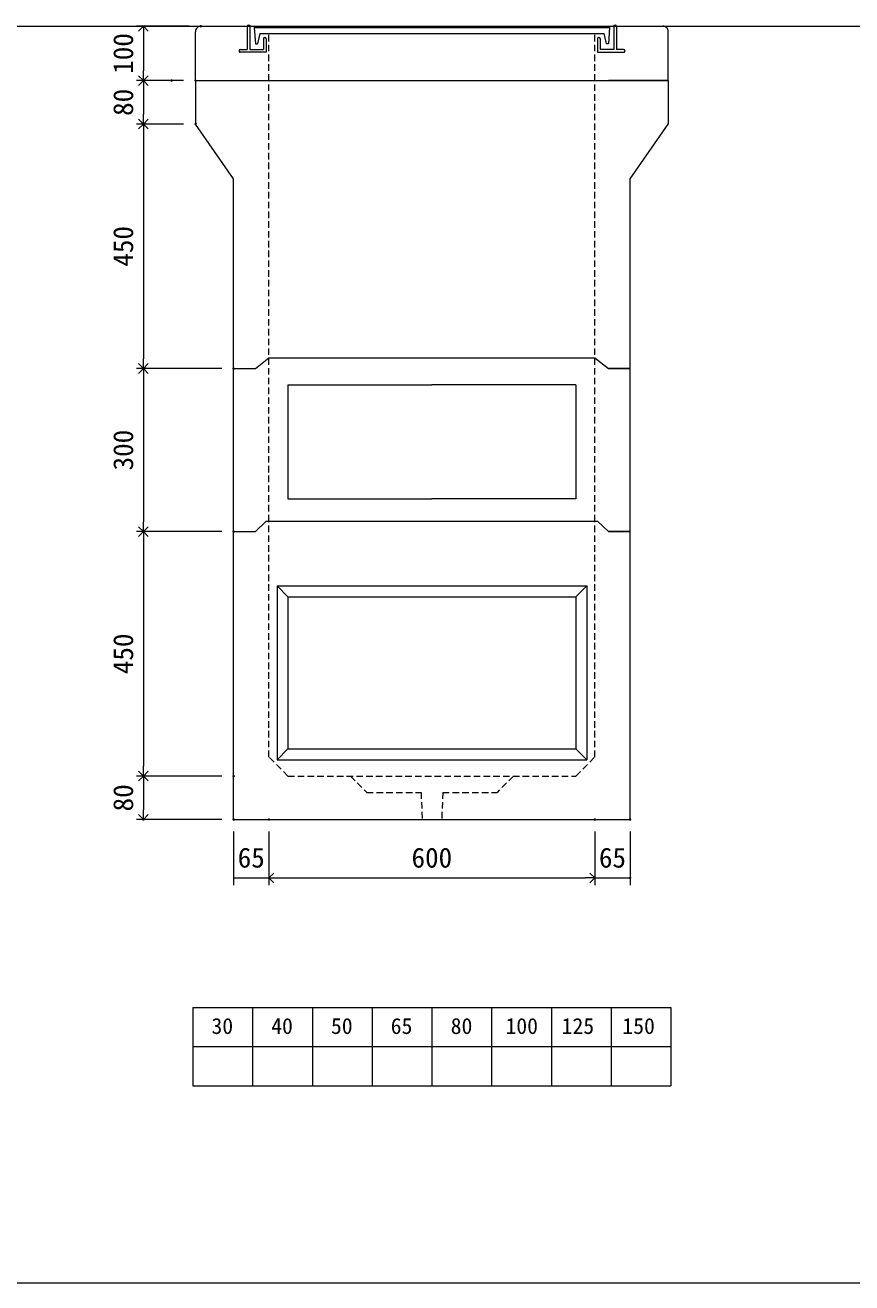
# Model space of a CAD drawing. Units: millimetres, scale not verified. Extents: x -4890 to 18490, y -2276 to 2276.
# Drawn here: x 1846 to 3368, y -1999 to 316 of the extents above; entities that cross this region are included whole.
import ezdxf
from ezdxf.enums import TextEntityAlignment as Align

# ---------------------------------------------------------------- set-up
doc = ezdxf.new("R2010")
doc.units = ezdxf.units.MM
doc.header["$LTSCALE"] = 10
doc.header["$PDMODE"] = 32
doc.header["$PDSIZE"] = 2
doc.linetypes.add('DASHED1', pattern=[1.8, 1.2, -0.6])
doc.linetypes.add('USER2', pattern=[50.8, 31.75, -6.35, 6.35, -6.35])
doc.layers.add('0-1_Defpoints', color=7, linetype='Continuous')
for name, color, linetype, lineweight in [('0-2_waku', 7, 'Continuous', 18), ('0-3_gaikei', 7, 'Continuous', 18), ('0-4_kakure', 7, 'DASHED1', 5), ('0-5_sunpou', 7, 'Continuous', 5), ('0-9_uchigawa', 6, 'Continuous', 18), ('0-B_futa', 3, 'Continuous', 18), ('0-C_GL', 4, 'Continuous', 18), ('0-E_文字１', 7, 'Continuous', 18), ('1-3_uchigawa2', 6, 'USER2', 18)]:
    doc.layers.add(name, color=color, linetype=linetype, lineweight=lineweight)
doc.styles.add('ＭＳ ゴシック', font='')
doc.styles.get('ＭＳ ゴシック').set_extended_font_data('MS Gothic')

# ---------------------------------------------------------------- blocks, each defined once
blk = doc.blocks.new('_Open90')
at = {"layer": '0-5_sunpou'}
blk.add_line((0, 0), (-1, 0), dxfattribs=at)
blk.add_lwpolyline([(-0.5, 0.5), (0, 0), (-0.5, -0.5)], dxfattribs=at)
blk = doc.blocks.new('D15')
at = {"layer": '0-1_Defpoints'}
for p in [(3617.32, 2542.03), (3511.29, 2442.03), (3563.32, 2442.03)]:
    blk.add_point(p, dxfattribs=at)
at = {"layer": '0-5_sunpou'}
for p, q in [((3595.32, 2542.03), (3498.29, 2542.03)), ((3511.29, 2524.03), (3511.29, 2460.03)), ((3541.32, 2442.03), (3498.29, 2442.03))]:
    blk.add_line(p, q, dxfattribs=at)
at = {"layer": '0-5_sunpou', "xscale": 18, "yscale": 18}
for p, rotation in [((3511.29, 2542.03), 90), ((3511.29, 2442.03), 270)]:
    blk.add_blockref('_Open90', p, dxfattribs=dict(at, rotation=rotation))
at = {"layer": '0-5_sunpou', "style": 'ＭＳ ゴシック'}
blk.add_text('100', height=36.66, rotation=90, dxfattribs=at).set_placement((3503.29, 2454.53), align=Align.BOTTOM_LEFT)
blk = doc.blocks.new('D24')
at = {"layer": '0-1_Defpoints'}
for p in [(3677.32, 1082.03), (3742.32, 1082.03), (3742.32, 974.56)]:
    blk.add_point(p, dxfattribs=at)
at = {"layer": '0-5_sunpou'}
for p, q in [((3677.32, 1060.03), (3677.32, 961.56)), ((3742.32, 1060.03), (3742.32, 961.56)), ((3677.32, 974.56), (3742.32, 974.56))]:
    blk.add_line(p, q, dxfattribs=at)
at = {"layer": '0-5_sunpou', "style": 'ＭＳ ゴシック'}
blk.add_text('65', height=36.66, dxfattribs=at).set_placement((3684.82, 982.56), align=Align.BOTTOM_LEFT)
blk = doc.blocks.new('D25')
at = {"layer": '0-1_Defpoints'}
for p in [(3742.32, 1082.03), (4342.32, 1082.03), (4342.32, 974.56)]:
    blk.add_point(p, dxfattribs=at)
at = {"layer": '0-5_sunpou'}
for p, q in [((3742.32, 1060.03), (3742.32, 961.56)), ((4342.32, 1060.03), (4342.32, 961.56)), ((3760.32, 974.56), (4324.32, 974.56))]:
    blk.add_line(p, q, dxfattribs=at)
at = {"layer": '0-5_sunpou', "xscale": 18, "yscale": 18, "rotation": 180}
blk.add_blockref('_Open90', (3742.32, 974.56), dxfattribs=at)
at = {"layer": '0-5_sunpou', "xscale": 18, "yscale": 18}
blk.add_blockref('_Open90', (4342.32, 974.56), dxfattribs=at)
at = {"layer": '0-5_sunpou', "style": 'ＭＳ ゴシック'}
blk.add_text('600', height=36.66, dxfattribs=at).set_placement((4004.82, 982.56), align=Align.BOTTOM_LEFT)
blk = doc.blocks.new('D26')
at = {"layer": '0-1_Defpoints'}
for p in [(4342.32, 1082.03), (4407.32, 1082.03), (4407.32, 974.56)]:
    blk.add_point(p, dxfattribs=at)
at = {"layer": '0-5_sunpou'}
for p, q in [((4342.32, 1060.03), (4342.32, 961.56)), ((4407.32, 1060.03), (4407.32, 961.56)), ((4342.32, 974.56), (4407.32, 974.56))]:
    blk.add_line(p, q, dxfattribs=at)
at = {"layer": '0-5_sunpou', "style": 'ＭＳ ゴシック'}
blk.add_text('65', height=36.66, dxfattribs=at).set_placement((4349.82, 982.56), align=Align.BOTTOM_LEFT)
blk = doc.blocks.new('D27')
at = {"layer": '0-1_Defpoints'}
for p in [(3607.32, 2442.03), (3511.29, 2362.03), (3607.32, 2362.03)]:
    blk.add_point(p, dxfattribs=at)
at = {"layer": '0-5_sunpou'}
for p, q in [((3585.32, 2442.03), (3498.29, 2442.03)), ((3511.29, 2424.03), (3511.29, 2380.03)), ((3585.32, 2362.03), (3498.29, 2362.03))]:
    blk.add_line(p, q, dxfattribs=at)
at = {"layer": '0-5_sunpou', "xscale": 18, "yscale": 18}
for p, rotation in [((3511.29, 2442.03), 90), ((3511.29, 2362.03), 270)]:
    blk.add_blockref('_Open90', p, dxfattribs=dict(at, rotation=rotation))
at = {"layer": '0-5_sunpou', "style": 'ＭＳ ゴシック'}
blk.add_text('80', height=36.66, rotation=90, dxfattribs=at).set_placement((3503.29, 2377.03), align=Align.BOTTOM_LEFT)
blk = doc.blocks.new('D28')
at = {"layer": '0-1_Defpoints'}
for p in [(3607.32, 2362.03), (3511.29, 1912.03), (3677.32, 1912.03)]:
    blk.add_point(p, dxfattribs=at)
at = {"layer": '0-5_sunpou'}
for p, q in [((3585.32, 2362.03), (3498.29, 2362.03)), ((3511.29, 2344.03), (3511.29, 1930.03)), ((3655.32, 1912.03), (3498.29, 1912.03))]:
    blk.add_line(p, q, dxfattribs=at)
at = {"layer": '0-5_sunpou', "xscale": 18, "yscale": 18}
for p, rotation in [((3511.29, 2362.03), 90), ((3511.29, 1912.03), 270)]:
    blk.add_blockref('_Open90', p, dxfattribs=dict(at, rotation=rotation))
at = {"layer": '0-5_sunpou', "style": 'ＭＳ ゴシック'}
blk.add_text('450', height=36.66, rotation=90, dxfattribs=at).set_placement((3503.29, 2099.53), align=Align.BOTTOM_LEFT)
blk = doc.blocks.new('D29')
at = {"layer": '0-1_Defpoints'}
for p in [(3677.32, 1912.03), (3511.29, 1612.03), (3677.32, 1612.03)]:
    blk.add_point(p, dxfattribs=at)
at = {"layer": '0-5_sunpou'}
for p, q in [((3655.32, 1912.03), (3498.29, 1912.03)), ((3511.29, 1894.03), (3511.29, 1630.03)), ((3655.32, 1612.03), (3498.29, 1612.03))]:
    blk.add_line(p, q, dxfattribs=at)
at = {"layer": '0-5_sunpou', "xscale": 18, "yscale": 18}
for p, rotation in [((3511.29, 1912.03), 90), ((3511.29, 1612.03), 270)]:
    blk.add_blockref('_Open90', p, dxfattribs=dict(at, rotation=rotation))
at = {"layer": '0-5_sunpou', "style": 'ＭＳ ゴシック'}
blk.add_text('300', height=36.66, rotation=90, dxfattribs=at).set_placement((3503.29, 1724.53), align=Align.BOTTOM_LEFT)
blk = doc.blocks.new('D30')
at = {"layer": '0-1_Defpoints'}
for p in [(3677.32, 1612.03), (3511.29, 1162.03), (3677.32, 1162.03)]:
    blk.add_point(p, dxfattribs=at)
at = {"layer": '0-5_sunpou'}
for p, q in [((3655.32, 1612.03), (3498.29, 1612.03)), ((3511.29, 1594.03), (3511.29, 1180.03)), ((3655.32, 1162.03), (3498.29, 1162.03))]:
    blk.add_line(p, q, dxfattribs=at)
at = {"layer": '0-5_sunpou', "xscale": 18, "yscale": 18}
for p, rotation in [((3511.29, 1612.03), 90), ((3511.29, 1162.03), 270)]:
    blk.add_blockref('_Open90', p, dxfattribs=dict(at, rotation=rotation))
at = {"layer": '0-5_sunpou', "style": 'ＭＳ ゴシック'}
blk.add_text('450', height=36.66, rotation=90, dxfattribs=at).set_placement((3503.29, 1349.53), align=Align.BOTTOM_LEFT)
blk = doc.blocks.new('D31')
at = {"layer": '0-1_Defpoints'}
for p in [(3677.32, 1162.03), (3511.29, 1082.03), (3677.32, 1082.03)]:
    blk.add_point(p, dxfattribs=at)
at = {"layer": '0-5_sunpou'}
for p, q in [((3655.32, 1162.03), (3498.29, 1162.03)), ((3511.29, 1144.03), (3511.29, 1100.03)), ((3655.32, 1082.03), (3498.29, 1082.03))]:
    blk.add_line(p, q, dxfattribs=at)
at = {"layer": '0-5_sunpou', "xscale": 18, "yscale": 18}
for p, rotation in [((3511.29, 1162.03), 90), ((3511.29, 1082.03), 270)]:
    blk.add_blockref('_Open90', p, dxfattribs=dict(at, rotation=rotation))
at = {"layer": '0-5_sunpou', "style": 'ＭＳ ゴシック'}
blk.add_text('80', height=36.66, rotation=90, dxfattribs=at).set_placement((3503.29, 1097.03), align=Align.BOTTOM_LEFT)

msp = doc.modelspace()

# ---------------------------------------------------------------- linework, layer by layer
at = {"layer": '0-2_waku'}
for p, q in [((2154.72, -1492.26), (2154.72, -1636.26)), ((2154.72, -1492.26), (2154.72, -1636.26)), ((2154.72, -1492.26), (2154.72, -1636.26)), ((2154.72, -1492.26), (2154.72, -1636.26)), ((2154.72, -1492.26), (3034.72, -1492.26)), ((2264.72, -1492.26), (2264.72, -1636.26)), ((2374.72, -1492.26), (2374.72, -1636.26)), ((2374.72, -1492.26), (2374.72, -1636.26)), ((2484.72, -1492.26), (2484.72, -1636.26)), ((2594.72, -1492.26), (2594.72, -1636.26)), ((2704.72, -1492.26), (2704.72, -1636.26)), ((2814.72, -1492.26), (2814.72, -1636.26)), ((2924.72, -1492.26), (2924.72, -1636.26)), ((3034.72, -1492.26), (3034.72, -1636.26)), ((2154.72, -1564.26), (3034.72, -1564.26)), ((2154.72, -1636.26), (3034.72, -1636.26)), ((-1230.28, -1998.93), (4889.72, -1998.93)), ((-1230.28, -1998.93), (4889.72, -1998.93))]:
    msp.add_line(p, q, dxfattribs=at)
at = {"layer": '0-3_gaikei'}
for p, q in [((2159.72, 213.74), (2159.72, 303.74)), ((2169.72, 313.74), (2254.71, 313.74)), ((2934.72, 313.74), (3019.72, 313.74)), ((3029.72, 213.74), (3029.72, 303.74)), ((2159.72, 213.74), (2159.72, 133.74)), ((2159.72, 213.74), (2269.72, 213.74)), ((2159.72, 213.74), (3029.72, 213.74)), ((3029.72, 213.74), (2919.72, 213.74)), ((3029.72, 213.74), (2919.72, 213.74)), ((3029.72, 213.74), (3029.72, 133.74)), ((2229.72, 32.74), (2159.72, 133.74)), ((2959.72, 32.74), (3029.72, 133.74)), ((2229.72, -316.26), (2229.72, 33.74)), ((2959.72, -316.26), (2959.72, 33.74)), ((2269.72, -316.26), (2294.72, -296.26)), ((2294.72, -296.26), (2894.72, -296.26)), ((2894.72, -296.26), (2919.72, -316.26)), ((2229.72, -616.26), (2229.72, -316.26)), ((2229.72, -316.26), (2269.72, -316.26)), ((2229.72, -316.26), (2269.72, -316.26)), ((2959.72, -316.26), (2919.72, -316.26)), ((2959.72, -616.26), (2959.72, -316.26)), ((2289.72, -597.26), (2269.72, -616.26)), ((2289.72, -597.26), (2269.72, -616.26)), ((2289.72, -597.26), (2269.72, -616.26)), ((2289.72, -597.26), (2269.72, -616.26)), ((2289.72, -597.26), (2269.72, -616.26)), ((2289.72, -597.26), (2269.72, -616.26)), ((2289.72, -597.26), (2899.72, -597.26)), ((2289.72, -597.26), (2899.72, -597.26)), ((2229.72, -616.26), (2269.72, -616.26)), ((2229.72, -616.26), (2269.72, -616.26)), ((2229.72, -616.26), (2269.72, -616.26)), ((2229.72, -616.26), (2269.72, -616.26)), ((2229.72, -616.26), (2269.72, -616.26)), ((2229.72, -616.26), (2269.72, -616.26)), ((2229.72, -1146.26), (2229.72, -616.26)), ((2959.72, -616.26), (2919.72, -616.26)), ((2959.72, -616.26), (2919.72, -616.26)), ((2959.72, -616.26), (2919.72, -616.26)), ((2959.72, -616.26), (2919.72, -616.26)), ((2959.72, -616.26), (2919.72, -616.26)), ((2959.72, -616.26), (2919.72, -616.26)), ((2959.72, -1146.26), (2959.72, -616.26)), ((2229.72, -1146.26), (2959.72, -1146.26)), ((2229.72, -1146.26), (2959.72, -1146.26)), ((2229.72, -1146.26), (2959.72, -1146.26)), ((2229.72, -1146.26), (2959.72, -1146.26)), ((2229.72, -1146.26), (2959.72, -1146.26))]:
    msp.add_line(p, q, dxfattribs=at)
at = {"layer": '0-3_gaikei', "lineweight": 5}
for p, q in [((2294.72, -296.26), (2894.72, -296.26)), ((2229.72, -1146.26), (2229.72, -616.26))]:
    msp.add_line(p, q, dxfattribs=at)
at = {"layer": '0-3_gaikei'}
msp.add_lwpolyline([(2919.72, -316.26), (2959.72, -316.26), (2919.72, -316.26), (2959.72, -316.26)], close=True, dxfattribs=at)
for points in [[(2919.72, -616.26), (2899.72, -597.26), (2919.72, -616.26), (2899.72, -597.26)], [(2919.72, -616.26), (2899.72, -597.26), (2919.72, -616.26), (2899.72, -597.26)], [(2919.72, -616.26), (2959.72, -616.26), (2919.72, -616.26), (2959.72, -616.26)], [(2919.72, -616.26), (2959.72, -616.26), (2919.72, -616.26), (2959.72, -616.26)]]:
    msp.add_lwpolyline(points, dxfattribs=at)
for centre, radius, start, end in [((2169.14, 304.32), 9.44, 86.47383, 183.52617), ((3020.05, 304.07), 9.68, 358.04251, 91.95749)]:
    msp.add_arc(centre, radius, start, end, dxfattribs=at)
at = {"layer": '0-4_kakure'}
for p, q in [((2294.72, 213.74), (2294.72, 300.24)), ((2894.72, 213.74), (2894.72, 300.24)), ((2294.72, -597.26), (2294.72, 214.74)), ((2894.72, -597.26), (2894.72, 214.74)), ((2294.72, -1031.26), (2294.72, -597.26)), ((2894.72, -1031.26), (2894.72, -597.26)), ((2329.72, -1066.26), (2294.72, -1031.26)), ((2859.72, -1066.26), (2894.72, -1031.26)), ((2329.72, -1066.26), (2859.72, -1066.26)), ((2444.72, -1066.26), (2474.72, -1096.26)), ((2744.72, -1066.26), (2714.72, -1096.26)), ((2614.72, -1096.26), (2612.72, -1146.26)), ((2614.72, -1096.26), (2714.72, -1096.26))]:
    msp.add_line(p, q, dxfattribs=at)
msp.add_lwpolyline([(2474.72, -1096.26), (2574.72, -1096.26), (2576.72, -1146.26)], dxfattribs=at)
at = {"layer": '0-9_uchigawa'}
for p, q in [((2309.72, -716.26), (2309.72, -1036.26)), ((2309.72, -716.26), (2879.72, -716.26)), ((2309.72, -716.26), (2329.72, -736.26)), ((2859.72, -736.26), (2879.72, -716.26)), ((2879.72, -716.26), (2879.72, -1036.26)), ((2329.72, -736.26), (2329.72, -1016.26)), ((2329.72, -736.26), (2329.72, -1016.26)), ((2329.72, -736.26), (2859.72, -736.26)), ((2859.72, -736.26), (2859.72, -1016.26)), ((2859.72, -736.26), (2859.72, -1016.26)), ((2309.72, -1036.26), (2329.72, -1016.26)), ((2329.72, -1016.26), (2594.72, -1016.26)), ((2594.72, -1016.26), (2859.72, -1016.26)), ((2879.72, -1036.26), (2859.72, -1016.26)), ((2309.72, -1036.26), (2594.72, -1036.26)), ((2594.72, -1036.26), (2879.72, -1036.26))]:
    msp.add_line(p, q, dxfattribs=at)
at = {"layer": '0-B_futa'}
for p, q in [((2254.71, 313.74), (2254.71, 270.74)), ((2256.71, 315.74), (2259.71, 315.74)), ((2259.71, 315.74), (2259.71, 270.74)), ((2267.53, 311.24), (2921.86, 311.24)), ((2267.53, 311.24), (2270.02, 281.24)), ((2921.86, 311.24), (2919.61, 281.24)), ((2929.72, 315.74), (2929.72, 270.74)), ((2929.72, 315.74), (2932.72, 315.74)), ((2934.72, 313.74), (2934.72, 270.74)), ((2270.02, 281.24), (2273.73, 281.24)), ((2278.05, 300.24), (2273.73, 281.24)), ((2278.05, 300.24), (2911.38, 300.24)), ((2284.71, 290.74), (2284.71, 270.74)), ((2286.71, 292.74), (2287.71, 292.74)), ((2289.71, 290.74), (2289.71, 265.74)), ((2899.72, 290.74), (2899.72, 265.74)), ((2902.72, 292.74), (2901.72, 292.74)), ((2904.72, 290.74), (2904.72, 270.74)), ((2911.38, 300.24), (2915.7, 281.24)), ((2919.61, 281.24), (2915.7, 281.24)), ((2239.71, 268.74), (2239.71, 267.74)), ((2241.71, 270.74), (2254.71, 270.74)), ((2289.71, 265.74), (2241.71, 265.74)), ((2259.71, 270.74), (2284.71, 270.74)), ((2899.72, 265.74), (2947.72, 265.74)), ((2929.72, 270.74), (2904.72, 270.74)), ((2947.72, 270.74), (2934.72, 270.74)), ((2949.72, 268.74), (2949.72, 267.74))]:
    msp.add_line(p, q, dxfattribs=at)
for centre, start, end in [((2256.71, 313.74), 90, 180), ((2932.72, 313.74), 0, 90), ((2286.71, 290.74), 90, 180), ((2287.71, 290.74), 0, 90), ((2901.72, 290.74), 90, 180), ((2902.72, 290.74), 0, 90), ((2241.71, 268.74), 90, 180), ((2241.71, 267.74), 180, 270), ((2947.72, 268.74), 0, 90), ((2947.72, 267.74), 270, 0)]:
    msp.add_arc(centre, 2, start, end, dxfattribs=at)
at = {"layer": '0-C_GL'}
msp.add_line((-1230.28, 313.74), (4889.72, 313.74), dxfattribs=at)
at = {"layer": '1-3_uchigawa2'}
for p, q in [((2329.72, -346.26), (2594.72, -346.26)), ((2329.72, -346.26), (2329.72, -556.26)), ((2859.72, -346.26), (2594.72, -346.26)), ((2859.72, -346.26), (2859.72, -556.26)), ((2329.72, -556.26), (2594.72, -556.26)), ((2859.72, -556.26), (2594.72, -556.26))]:
    msp.add_line(p, q, dxfattribs=at)

# ---------------------------------------------------------------- block references
at = {"layer": '0-5_sunpou'}
for name in ['D15', 'D27', 'D28', 'D29', 'D30', 'D31', 'D24', 'D25', 'D26']:
    msp.add_blockref(name, (-1447.6, -2228.29), dxfattribs=at)

# ---------------------------------------------------------------- texts
at = {"layer": '0-E_文字１', "style": 'ＭＳ ゴシック'}
for s, p in [('30', (2188.9, -1549.7)), ('40', (2298.9, -1549.7)), ('50', (2408.9, -1549.7)), ('65', (2518.9, -1549.7)), ('80', (2629.31, -1549.7)), ('100', (2730.18, -1549.7)), ('125', (2833.57, -1549.7)), ('150', (2945.33, -1549.7))]:
    msp.add_text(s, height=29.33, dxfattribs=at).set_placement(p, align=Align.BOTTOM_LEFT)

doc.saveas('drawing.dxf')
